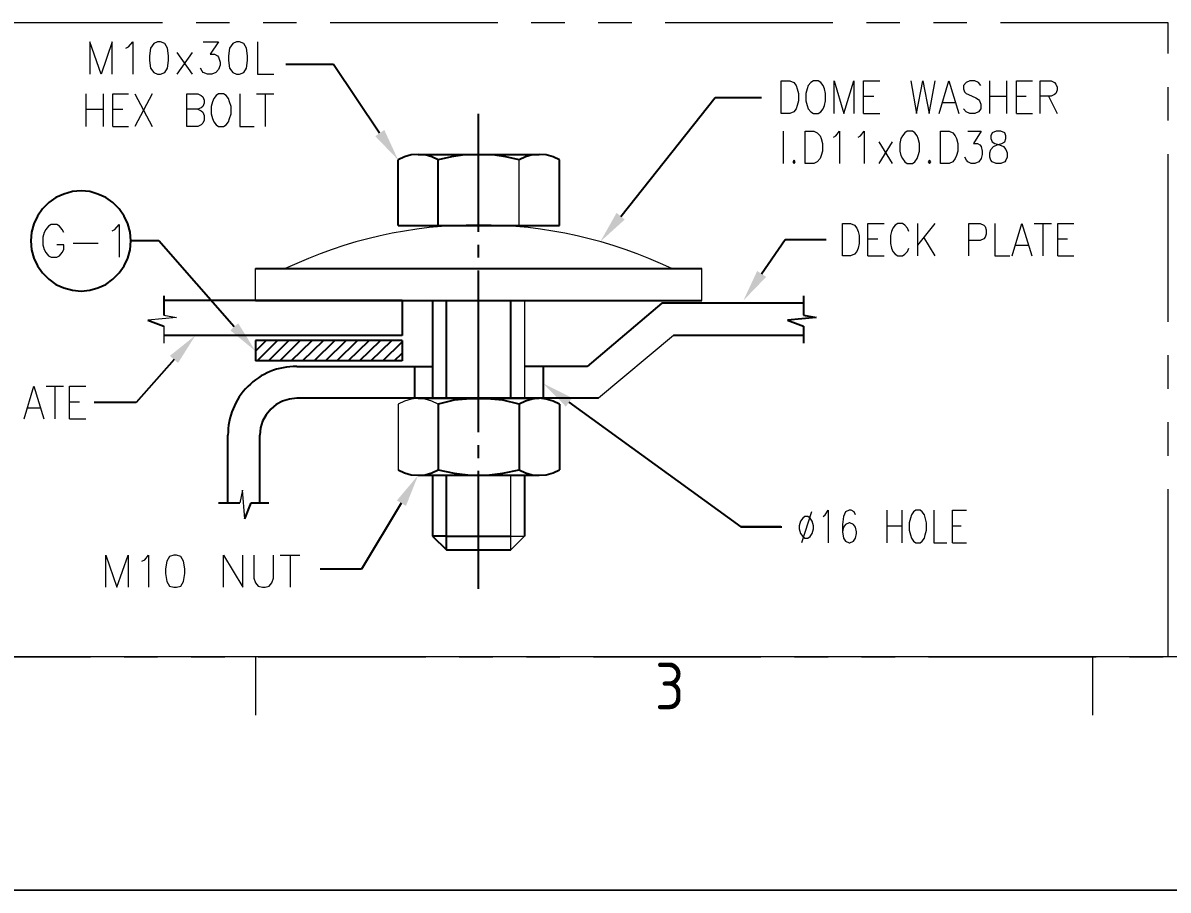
# Model space of a CAD drawing. Header units: inches. Extents: x -15980 to 45789, y -23276 to 2417.
# Drawn here: x 26951 to 27818, y -20343 to -19686 of the extents above; entities that cross this region are included whole.
import ezdxf
from ezdxf.enums import TextEntityAlignment as Align

# ---------------------------------------------------------------- set-up
doc = ezdxf.new("R2010")
doc.units = ezdxf.units.IN
doc.header["$MEASUREMENT"] = 0
doc.linetypes.add('PHANTOMX2', pattern=[127, 63.5, -12.7, 12.7, -12.7, 12.7, -12.7])
for name, color, linetype, lineweight in [('CADRE', 254, 'Continuous', 5), ('Color-7-Line_Weight-25', 7, 'Continuous', 25), ('Color-7-Line_Weight-9', 7, 'Continuous', 9), ('HATCH', 130, 'PHANTOMX2', 9), ('Plot Plan', 9, 'Continuous', 0), ('TEXT', 2, 'Continuous', 13)]:
    doc.layers.add(name, color=color, linetype=linetype, lineweight=lineweight)
doc.layers.add('dim', color=82, linetype='Continuous')
doc.styles.add('ISO Proportional', font='isocp.shx')

# ---------------------------------------------------------------- blocks, each defined once
blk = doc.blocks.new('A$C1aa45cf3')
at = {"layer": 'dim'}
for points in [[(1365.59, 631.07), (1358.75, 626.31), (1376.01, 608.44)], [(1547.79, 563.19), (1541.54, 568.25), (1529.33, 546.52)], [(1654.97, 519.73), (1648.12, 524.19), (1637.7, 501.86)], [(1254.85, 484.6), (1248.89, 479.24), (1267.94, 463.46)], [(1209.3, 454.53), (1203.04, 459.89), (1222.4, 475.37)], [(1503.14, 421.48), (1507.9, 428.03), (1485.87, 439.05)], [(1381.97, 346.16), (1375.12, 350.33), (1391.2, 369.38)]]:
    blk.add_hatch(color=256, dxfattribs=at).paths.add_polyline_path(points)
at = {"layer": 'Color-7-Line_Weight-25', "linetype": 'Continuous'}
for p, q in [((1437.04, 553.96), (1437.04, 643.28)), ((1380.78, 610.83), (1376.01, 608.44)), ((1376.01, 558.73), (1376.01, 608.44)), ((1385.84, 612.31), (1380.78, 610.83)), ((1391.2, 612.61), (1385.84, 612.31)), ((1391.2, 612.61), (1482.89, 612.61)), ((1396.56, 612.31), (1391.2, 612.61)), ((1401.62, 610.83), (1396.56, 612.31)), ((1406.38, 608.44), (1401.62, 610.83)), ((1416.5, 610.83), (1406.38, 608.44)), ((1406.38, 558.73), (1406.38, 608.44)), ((1426.62, 612.31), (1416.5, 610.83)), ((1437.04, 612.61), (1426.62, 612.31)), ((1447.46, 612.31), (1437.04, 612.61)), ((1457.59, 610.83), (1447.46, 612.31)), ((1467.71, 608.44), (1457.59, 610.83)), ((1472.47, 610.83), (1467.71, 608.44)), ((1477.53, 612.31), (1472.47, 610.83)), ((1482.89, 612.61), (1477.53, 612.31)), ((1488.25, 612.31), (1482.89, 612.61)), ((1493.61, 610.83), (1488.25, 612.31)), ((1498.37, 608.44), (1493.61, 610.83)), ((1498.37, 558.73), (1498.37, 608.44)), ((1376.01, 558.73), (1498.37, 558.73)), ((1437.04, 534.31), (1437.04, 544.14)), ((1267.94, 525.98), (1606.14, 525.98)), ((1437.04, 402.13), (1437.04, 524.49)), ((1198.58, 505.44), (1198.58, 490.85)), ((1683.25, 505.44), (1683.25, 490.85)), ((1378.99, 501.86), (1198.58, 501.86)), ((1267.94, 501.86), (1606.14, 501.86)), ((1378.99, 501.86), (1378.99, 475.37)), ((1402.21, 501.86), (1402.21, 427.73)), ((1412.63, 427.73), (1412.63, 501.86)), ((1461.46, 427.73), (1461.46, 501.86)), ((1575.78, 499.78), (1519.21, 451.85)), ((1683.25, 499.78), (1575.78, 499.78)), ((1186.37, 486.98), (1198.58, 482.51)), ((1692.78, 489.06), (1671.04, 486.98)), ((1671.04, 486.98), (1683.25, 482.51)), ((1683.25, 490.85), (1692.78, 489.06)), ((1683.25, 482.51), (1683.25, 469.41)), ((1378.99, 475.37), (1198.58, 475.37)), ((1267.94, 463.46), (1275.98, 471.5)), ((1378.99, 471.5), (1267.94, 471.5)), ((1267.94, 471.5), (1267.94, 456.02)), ((1269.14, 456.02), (1284.62, 471.5)), ((1277.77, 456.02), (1293.25, 471.5)), ((1286.4, 456.02), (1301.88, 471.5)), ((1295.04, 456.02), (1310.82, 471.5)), ((1303.67, 456.02), (1319.45, 471.5)), ((1312.3, 456.02), (1328.08, 471.5)), ((1320.94, 456.02), (1336.72, 471.5)), ((1329.57, 456.02), (1345.35, 471.5)), ((1338.2, 456.02), (1353.98, 471.5)), ((1346.84, 456.02), (1362.62, 471.5)), ((1355.47, 456.02), (1371.25, 471.5)), ((1364.4, 456.02), (1378.99, 470.6)), ((1378.99, 471.5), (1378.99, 456.02)), ((1683.25, 475.37), (1584.71, 475.37)), ((1373.04, 456.02), (1378.99, 461.97)), ((1378.99, 456.02), (1267.94, 456.02)), ((1299.2, 451.85), (1402.21, 451.85)), ((1388.52, 451.85), (1388.52, 427.73)), ((1519.21, 451.85), (1471.88, 451.85)), ((1485.87, 451.85), (1485.87, 427.73)), ((1288.49, 425.65), (1283.72, 422.97)), ((1293.85, 427.14), (1288.49, 425.65)), ((1299.2, 427.73), (1293.85, 427.14)), ((1527.85, 427.73), (1299.2, 427.73)), ((1391.2, 427.73), (1482.89, 427.73)), ((1418.59, 426.25), (1406.38, 423.27)), ((1430.79, 427.44), (1418.59, 426.25)), ((1443.3, 427.44), (1430.79, 427.44)), ((1455.5, 426.25), (1443.3, 427.44)), ((1467.71, 423.27), (1455.5, 426.25)), ((1472.47, 425.65), (1467.71, 423.27)), ((1477.53, 427.14), (1472.47, 425.65)), ((1482.89, 427.73), (1477.53, 427.14)), ((1488.25, 427.14), (1482.89, 427.73)), ((1493.61, 425.65), (1488.25, 427.14)), ((1498.37, 423.27), (1493.61, 425.65)), ((1279.56, 419.4), (1275.98, 415.23)), ((1283.72, 422.97), (1279.56, 419.4)), ((1406.38, 423.27), (1406.38, 373.55)), ((1467.71, 423.27), (1467.71, 373.55)), ((1498.37, 423.27), (1498.37, 373.55)), ((1273.3, 410.47), (1271.82, 405.41)), ((1275.98, 415.23), (1273.3, 410.47)), ((1247.11, 348.54), (1247.11, 399.75)), ((1271.82, 405.41), (1271.22, 399.75)), ((1271.22, 348.54), (1271.22, 399.75)), ((1437.04, 382.48), (1437.04, 392.31)), ((1376.01, 373.55), (1380.78, 371.17)), ((1401.62, 371.17), (1406.38, 373.55)), ((1406.38, 373.55), (1418.59, 370.87)), ((1455.5, 370.87), (1467.71, 373.55)), ((1467.71, 373.55), (1472.47, 371.17)), ((1493.61, 371.17), (1498.37, 373.55)), ((1380.78, 371.17), (1385.84, 369.68)), ((1385.84, 369.68), (1391.2, 369.38)), ((1391.2, 369.38), (1396.56, 369.68)), ((1391.2, 369.38), (1482.89, 369.38)), ((1396.56, 369.68), (1401.62, 371.17)), ((1402.21, 369.38), (1402.21, 323.24)), ((1412.63, 312.82), (1412.63, 369.38)), ((1418.59, 370.87), (1430.79, 369.38)), ((1430.79, 369.38), (1443.3, 369.38)), ((1437.04, 283.35), (1437.04, 372.66)), ((1443.3, 369.38), (1455.5, 370.87)), ((1471.88, 369.38), (1471.88, 323.24)), ((1472.47, 371.17), (1477.53, 369.68)), ((1477.53, 369.68), (1482.89, 369.38)), ((1482.89, 369.38), (1488.25, 369.68)), ((1488.25, 369.68), (1493.61, 371.17)), ((1239.96, 348.54), (1256.04, 348.54)), ((1259.91, 336.34), (1264.67, 348.54)), ((1264.67, 348.54), (1278.07, 348.54)), ((1412.63, 323.24), (1402.21, 323.24)), ((1402.21, 323.24), (1412.63, 312.82)), ((1412.63, 323.24), (1461.46, 323.24)), ((1412.63, 312.82), (1461.46, 312.82))]:
    blk.add_line(p, q, dxfattribs=at)
blk.add_arc((1298.62, 400.34), 51.51, 89.34504, 180.65496, dxfattribs=at)
at = {"layer": 'Color-7-Line_Weight-9', "linetype": 'Continuous'}
for p, q in [((1467.71, 558.73), (1467.71, 608.44)), ((1267.94, 501.86), (1267.94, 525.98)), ((1606.14, 501.86), (1606.14, 525.98)), ((1471.88, 501.86), (1471.88, 427.73)), ((1198.58, 482.51), (1198.58, 469.41)), ((1584.71, 475.37), (1527.85, 427.73))]:
    blk.add_line(p, q, dxfattribs=at)
for points in [[(1198.58, 490.85), (1208.11, 489.06), (1186.37, 486.98)], [(1406.38, 423.27), (1401.62, 425.65), (1396.56, 427.14), (1391.2, 427.73), (1385.84, 427.14), (1380.78, 425.65), (1376.01, 423.27), (1376.01, 373.55)], [(1461.46, 323.24), (1471.88, 323.24), (1461.46, 312.82), (1461.46, 369.38)], [(1259.91, 336.34), (1258.12, 358.07), (1256.04, 348.54)]]:
    blk.add_lwpolyline(points, dxfattribs=at)
blk.add_arc((1437.04, 219.44), 339.74, 64.46057, 115.53943, dxfattribs=at)
at = {"layer": 'dim'}
for p, q in [((1327.19, 680.79), (1290.87, 680.79)), ((1362.02, 628.69), (1327.19, 680.79)), ((1544.81, 565.57), (1616.27, 655.78)), ((1616.27, 655.78), (1651.39, 655.78)), ((1122.66, 582.54), (1116.71, 579.86)), ((1129.21, 584.33), (1122.66, 582.54)), ((1135.76, 584.93), (1129.21, 584.33)), ((1142.31, 584.33), (1135.76, 584.93)), ((1148.56, 582.54), (1142.31, 584.33)), ((1154.52, 579.86), (1148.56, 582.54)), ((1111.35, 575.99), (1106.59, 571.23)), ((1116.71, 579.86), (1111.35, 575.99)), ((1159.88, 575.99), (1154.52, 579.86)), ((1164.64, 571.23), (1159.88, 575.99)), ((1102.72, 565.87), (1100.04, 559.92)), ((1106.59, 571.23), (1102.72, 565.87)), ((1168.51, 565.87), (1164.64, 571.23)), ((1171.19, 559.92), (1168.51, 565.87)), ((1100.04, 559.92), (1098.25, 553.67)), ((1172.98, 553.67), (1171.19, 559.92)), ((1098.25, 553.67), (1097.65, 547.12)), ((1097.65, 547.12), (1098.25, 540.27)), ((1173.57, 547.12), (1172.98, 553.67)), ((1172.98, 540.27), (1173.57, 547.12)), ((1194.71, 547.12), (1173.57, 547.12)), ((1251.87, 481.92), (1194.71, 547.12)), ((1651.39, 522.11), (1669.26, 548.01)), ((1669.26, 548.01), (1700.52, 548.01)), ((1098.25, 540.27), (1100.04, 534.02)), ((1171.19, 534.02), (1172.98, 540.27)), ((1100.04, 534.02), (1102.72, 528.06)), ((1168.51, 528.06), (1171.19, 534.02)), ((1102.72, 528.06), (1106.59, 522.7)), ((1106.59, 522.7), (1111.35, 517.94)), ((1159.88, 517.94), (1164.64, 522.7)), ((1164.64, 522.7), (1168.51, 528.06)), ((1111.35, 517.94), (1116.71, 514.07)), ((1116.71, 514.07), (1122.66, 511.39)), ((1148.56, 511.39), (1154.52, 514.07)), ((1154.52, 514.07), (1159.88, 517.94)), ((1122.66, 511.39), (1129.21, 509.6)), ((1129.21, 509.6), (1135.76, 509.01)), ((1135.76, 509.01), (1142.31, 509.6)), ((1142.31, 509.6), (1148.56, 511.39)), ((1206.32, 457.21), (1177.44, 424.46)), ((1177.44, 424.46), (1145.59, 424.46)), ((1505.52, 424.76), (1635.62, 330.38)), ((1378.4, 348.25), (1348.33, 298.23)), ((1665.98, 330.38), (1635.62, 330.38)), ((1635.62, 330.38), (1666.88, 330.38)), ((1348.33, 298.23), (1317.07, 298.23))]:
    blk.add_line(p, q, dxfattribs=at)
at = {"layer": 'HATCH', "ltscale": 2}
blk.add_lwpolyline([(1959.52, 231.79), (1959.52, 712.22), (0, 712.22), (0, 231.79)], close=True, dxfattribs=at)
at = {"layer": 'TEXT', "ltscale": 0.5}
for p, q in [((1171.78, 694.18), (1175.06, 697.76)), ((1175.06, 697.76), (1175.06, 673.35)), ((1190.84, 696.57), (1188.46, 692.99)), ((1193.82, 697.76), (1190.84, 696.57)), ((1195.9, 697.76), (1193.82, 697.76)), ((1199.17, 696.57), (1195.9, 697.76)), ((1201.26, 692.99), (1199.17, 696.57)), ((1228.35, 697.76), (1239.96, 697.76)), ((1239.96, 697.76), (1233.71, 688.53)), ((1250.68, 696.57), (1248.3, 692.99)), ((1253.65, 697.76), (1250.68, 696.57)), ((1255.74, 697.76), (1253.65, 697.76)), ((1259.01, 696.57), (1255.74, 697.76)), ((1261.1, 692.99), (1259.01, 696.57)), ((1269.43, 697.76), (1269.43, 673.35)), ((1169.7, 692.99), (1171.78, 694.18)), ((1188.46, 692.99), (1187.56, 687.34)), ((1187.56, 687.34), (1187.56, 683.77)), ((1202.15, 687.34), (1201.26, 692.99)), ((1202.15, 683.77), (1202.15, 687.34)), ((1208.4, 689.72), (1220.01, 673.35)), ((1220.01, 689.72), (1208.4, 673.35)), ((1233.71, 688.53), (1236.98, 688.53)), ((1236.98, 688.53), (1239.07, 687.34)), ((1239.07, 687.34), (1239.96, 686.15)), ((1239.96, 686.15), (1241.15, 682.57)), ((1248.3, 692.99), (1247.4, 687.34)), ((1247.4, 687.34), (1247.4, 683.77)), ((1261.99, 687.34), (1261.1, 692.99)), ((1261.99, 683.77), (1261.99, 687.34)), ((1187.56, 683.77), (1188.46, 677.81)), ((1188.46, 677.81), (1190.84, 674.54)), ((1199.17, 674.54), (1201.26, 677.81)), ((1201.26, 677.81), (1202.15, 683.77)), ((1227.46, 675.73), (1226.27, 677.81)), ((1239.96, 676.92), (1237.88, 674.54)), ((1241.15, 680.19), (1239.96, 676.92)), ((1241.15, 682.57), (1241.15, 680.19)), ((1247.4, 683.77), (1248.3, 677.81)), ((1248.3, 677.81), (1250.68, 674.54)), ((1259.01, 674.54), (1261.1, 677.81)), ((1261.1, 677.81), (1261.99, 683.77)), ((1190.84, 674.54), (1193.82, 673.35)), ((1193.82, 673.35), (1195.9, 673.35)), ((1195.9, 673.35), (1199.17, 674.54)), ((1228.35, 674.54), (1227.46, 675.73)), ((1231.62, 673.35), (1228.35, 674.54)), ((1234.9, 673.35), (1231.62, 673.35)), ((1237.88, 674.54), (1234.9, 673.35)), ((1250.68, 674.54), (1253.65, 673.35)), ((1253.65, 673.35), (1255.74, 673.35)), ((1255.74, 673.35), (1259.01, 674.54)), ((1269.43, 673.35), (1281.94, 673.35)), ((1666.28, 643.57), (1666.28, 668.28)), ((1666.28, 668.28), (1672.83, 668.28)), ((1672.83, 668.28), (1675.81, 667.09)), ((1690.69, 668.28), (1688.91, 667.09)), ((1694.26, 668.28), (1690.69, 668.28)), ((1696.35, 667.09), (1694.26, 668.28)), ((1706.47, 643.57), (1706.47, 668.28)), ((1706.47, 668.28), (1713.91, 643.57)), ((1713.91, 643.57), (1721.36, 668.28)), ((1721.36, 668.28), (1721.36, 643.57)), ((1728.8, 643.57), (1728.8, 668.28)), ((1728.8, 668.28), (1741.01, 668.28)), ((1764.52, 668.28), (1768.99, 643.57)), ((1768.99, 643.57), (1773.75, 668.28)), ((1773.75, 668.28), (1778.52, 643.57)), ((1778.52, 643.57), (1782.98, 668.28)), ((1785.96, 643.57), (1793.4, 668.28)), ((1793.4, 668.28), (1800.85, 643.57)), ((1809.18, 668.28), (1806.5, 667.09)), ((1813.05, 668.28), (1809.18, 668.28)), ((1815.73, 667.09), (1813.05, 668.28)), ((1824.07, 668.28), (1824.07, 643.57)), ((1837.17, 668.28), (1837.17, 643.57)), ((1844.61, 643.57), (1844.61, 668.28)), ((1844.61, 668.28), (1856.81, 668.28)), ((1862.47, 643.57), (1862.47, 668.28)), ((1862.47, 668.28), (1870.81, 668.28)), ((1870.81, 668.28), (1873.49, 667.09)), ((1675.81, 667.09), (1677.59, 664.71)), ((1677.59, 664.71), (1678.49, 662.33)), ((1678.49, 662.33), (1679.38, 658.76)), ((1685.93, 662.33), (1685.04, 658.76)), ((1686.82, 664.71), (1685.93, 662.33)), ((1688.91, 667.09), (1686.82, 664.71)), ((1698.14, 664.71), (1696.35, 667.09)), ((1699.03, 662.33), (1698.14, 664.71)), ((1699.92, 658.76), (1699.03, 662.33)), ((1806.5, 667.09), (1804.42, 664.71)), ((1804.42, 664.71), (1804.42, 662.33)), ((1804.42, 662.33), (1805.31, 659.95)), ((1805.31, 659.95), (1806.5, 658.76)), ((1817.52, 664.71), (1815.73, 667.09)), ((1873.49, 667.09), (1874.38, 665.9)), ((1874.38, 665.9), (1875.57, 663.52)), ((1875.57, 661.14), (1874.38, 658.76)), ((1875.57, 663.52), (1875.57, 661.14)), ((1139.33, 658.46), (1139.33, 633.75)), ((1152.43, 658.46), (1152.43, 633.75)), ((1159.88, 633.75), (1159.88, 658.46)), ((1159.88, 658.46), (1171.78, 658.46)), ((1176.55, 658.46), (1189.65, 633.75)), ((1189.65, 658.46), (1176.55, 633.75)), ((1215.85, 633.75), (1215.85, 658.46)), ((1215.85, 658.46), (1224.18, 658.46)), ((1224.18, 658.46), (1226.86, 657.27)), ((1226.86, 657.27), (1228.05, 656.08)), ((1228.05, 656.08), (1228.94, 653.7)), ((1228.94, 651.31), (1228.05, 648.93)), ((1228.94, 653.7), (1228.94, 651.31)), ((1235.49, 652.51), (1234.3, 648.93)), ((1236.39, 654.89), (1235.49, 652.51)), ((1238.17, 657.27), (1236.39, 654.89)), ((1239.96, 658.46), (1238.17, 657.27)), ((1243.83, 658.46), (1239.96, 658.46)), ((1245.62, 657.27), (1243.83, 658.46)), ((1247.4, 654.89), (1245.62, 657.27)), ((1248.3, 652.51), (1247.4, 654.89)), ((1249.49, 648.93), (1248.3, 652.51)), ((1256.04, 658.46), (1256.04, 633.75)), ((1268.84, 658.46), (1281.94, 658.46)), ((1275.39, 658.46), (1275.39, 633.75)), ((1679.38, 653.1), (1678.49, 649.53)), ((1679.38, 658.76), (1679.38, 653.1)), ((1685.04, 658.76), (1685.04, 653.1)), ((1685.04, 653.1), (1685.93, 649.53)), ((1699.03, 649.53), (1699.92, 653.1)), ((1699.92, 653.1), (1699.92, 658.76)), ((1728.8, 656.67), (1736.54, 656.67)), ((1788.64, 651.91), (1797.87, 651.91)), ((1806.5, 658.76), (1808.29, 657.86)), ((1808.29, 657.86), (1813.94, 655.48)), ((1813.94, 655.48), (1815.73, 654.29)), ((1815.73, 654.29), (1816.62, 653.1)), ((1816.62, 653.1), (1817.52, 650.72)), ((1824.07, 656.67), (1837.17, 656.67)), ((1844.61, 656.67), (1852.05, 656.67)), ((1870.81, 656.67), (1862.47, 656.67)), ((1869.02, 656.67), (1875.57, 643.57)), ((1873.49, 657.86), (1870.81, 656.67)), ((1874.38, 658.76), (1873.49, 657.86)), ((1139.33, 646.85), (1152.43, 646.85)), ((1159.88, 646.85), (1167.32, 646.85)), ((1224.18, 646.85), (1215.85, 646.85)), ((1226.86, 647.74), (1224.18, 646.85)), ((1224.18, 646.85), (1226.86, 645.66)), ((1228.05, 648.93), (1226.86, 647.74)), ((1226.86, 645.66), (1228.05, 644.47)), ((1228.05, 644.47), (1228.94, 642.09)), ((1234.3, 648.93), (1234.3, 643.28)), ((1234.3, 643.28), (1235.49, 639.7)), ((1248.3, 639.7), (1249.49, 643.28)), ((1249.49, 643.28), (1249.49, 648.93)), ((1672.83, 643.57), (1666.28, 643.57)), ((1675.81, 644.77), (1672.83, 643.57)), ((1677.59, 647.15), (1675.81, 644.77)), ((1678.49, 649.53), (1677.59, 647.15)), ((1685.93, 649.53), (1686.82, 647.15)), ((1686.82, 647.15), (1688.91, 644.77)), ((1688.91, 644.77), (1690.69, 643.57)), ((1690.69, 643.57), (1694.26, 643.57)), ((1694.26, 643.57), (1696.35, 644.77)), ((1696.35, 644.77), (1698.14, 647.15)), ((1698.14, 647.15), (1699.03, 649.53)), ((1728.8, 643.57), (1741.01, 643.57)), ((1806.5, 644.77), (1804.42, 647.15)), ((1809.18, 643.57), (1806.5, 644.77)), ((1813.05, 643.57), (1809.18, 643.57)), ((1815.73, 644.77), (1813.05, 643.57)), ((1817.52, 647.15), (1815.73, 644.77)), ((1817.52, 650.72), (1817.52, 647.15)), ((1844.61, 643.57), (1856.81, 643.57)), ((1159.88, 633.75), (1171.78, 633.75)), ((1224.18, 633.75), (1215.85, 633.75)), ((1226.86, 634.94), (1224.18, 633.75)), ((1228.05, 636.13), (1226.86, 634.94)), ((1228.94, 638.51), (1228.05, 636.13)), ((1228.94, 642.09), (1228.94, 638.51)), ((1235.49, 639.7), (1236.39, 637.32)), ((1236.39, 637.32), (1238.17, 634.94)), ((1238.17, 634.94), (1239.96, 633.75)), ((1239.96, 633.75), (1243.83, 633.75)), ((1243.83, 633.75), (1245.62, 634.94)), ((1245.62, 634.94), (1247.4, 637.32)), ((1247.4, 637.32), (1248.3, 639.7)), ((1256.04, 633.75), (1267.05, 633.75)), ((1667.77, 630.18), (1667.77, 605.77)), ((1684.44, 605.77), (1684.44, 630.18)), ((1684.44, 630.18), (1690.99, 630.18)), ((1690.99, 630.18), (1693.67, 628.99)), ((1693.67, 628.99), (1695.75, 626.6)), ((1695.75, 626.6), (1696.65, 624.52)), ((1705.88, 625.71), (1707.66, 626.6)), ((1707.66, 626.6), (1710.64, 630.18)), ((1710.64, 630.18), (1710.64, 605.77)), ((1724.63, 625.71), (1726.42, 626.6)), ((1726.42, 626.6), (1729.1, 630.18)), ((1729.1, 630.18), (1729.1, 605.77)), ((1758.27, 626.6), (1757.08, 624.52)), ((1760.06, 628.99), (1758.27, 626.6)), ((1761.84, 630.18), (1760.06, 628.99)), ((1765.72, 630.18), (1761.84, 630.18)), ((1767.5, 628.99), (1765.72, 630.18)), ((1769.29, 626.6), (1767.5, 628.99)), ((1770.18, 624.52), (1769.29, 626.6)), ((1787.15, 605.77), (1787.15, 630.18)), ((1787.15, 630.18), (1793.7, 630.18)), ((1793.7, 630.18), (1796.38, 628.99)), ((1796.38, 628.99), (1798.17, 626.6)), ((1798.17, 626.6), (1799.06, 624.52)), ((1807.69, 630.18), (1817.81, 630.18)), ((1817.81, 630.18), (1812.16, 620.95)), ((1826.15, 628.99), (1825.26, 626.6)), ((1825.26, 626.6), (1825.26, 624.52)), ((1829.13, 630.18), (1826.15, 628.99)), ((1832.7, 630.18), (1829.13, 630.18)), ((1835.68, 628.99), (1832.7, 630.18)), ((1836.57, 626.6), (1835.68, 628.99)), ((1836.57, 624.52), (1836.57, 626.6)), ((1696.65, 624.52), (1697.54, 620.95)), ((1697.54, 620.95), (1697.54, 614.99)), ((1740.41, 622.14), (1750.53, 605.77)), ((1750.53, 622.14), (1740.41, 605.77)), ((1757.08, 624.52), (1756.19, 620.95)), ((1756.19, 620.95), (1756.19, 614.99)), ((1771.07, 620.95), (1770.18, 624.52)), ((1771.07, 614.99), (1771.07, 620.95)), ((1799.06, 624.52), (1800.25, 620.95)), ((1800.25, 620.95), (1800.25, 614.99)), ((1812.16, 620.95), (1815.14, 620.95)), ((1815.14, 620.95), (1816.92, 619.76)), ((1816.92, 619.76), (1817.81, 618.57)), ((1817.81, 618.57), (1818.71, 614.99)), ((1824.36, 613.8), (1825.26, 616.19)), ((1825.26, 624.52), (1826.15, 622.14)), ((1825.26, 616.19), (1827.34, 618.57)), ((1826.15, 622.14), (1828.23, 620.95)), ((1827.34, 618.57), (1830.02, 619.76)), ((1828.23, 620.95), (1831.81, 619.76)), ((1830.02, 619.76), (1833.59, 620.95)), ((1831.81, 619.76), (1834.78, 618.57)), ((1833.59, 620.95), (1835.68, 622.14)), ((1834.78, 618.57), (1836.57, 616.19)), ((1835.68, 622.14), (1836.57, 624.52)), ((1836.57, 616.19), (1837.46, 613.8)), ((1676.1, 608.15), (1675.21, 606.96)), ((1677, 606.96), (1676.1, 608.15)), ((1695.75, 609.34), (1693.67, 606.96)), ((1696.65, 611.72), (1695.75, 609.34)), ((1697.54, 614.99), (1696.65, 611.72)), ((1756.19, 614.99), (1757.08, 611.72)), ((1757.08, 611.72), (1758.27, 609.34)), ((1758.27, 609.34), (1760.06, 606.96)), ((1767.5, 606.96), (1769.29, 609.34)), ((1769.29, 609.34), (1770.18, 611.72)), ((1770.18, 611.72), (1771.07, 614.99)), ((1778.81, 608.15), (1777.62, 606.96)), ((1779.71, 606.96), (1778.81, 608.15)), ((1798.17, 609.34), (1796.38, 606.96)), ((1799.06, 611.72), (1798.17, 609.34)), ((1800.25, 614.99), (1799.06, 611.72)), ((1806.8, 608.15), (1805.61, 610.53)), ((1807.69, 606.96), (1806.8, 608.15)), ((1817.81, 609.34), (1816.03, 606.96)), ((1818.71, 612.61), (1817.81, 609.34)), ((1818.71, 614.99), (1818.71, 612.61)), ((1824.36, 610.53), (1824.36, 613.8)), ((1825.26, 608.15), (1824.36, 610.53)), ((1826.15, 606.96), (1825.26, 608.15)), ((1836.57, 608.15), (1835.68, 606.96)), ((1837.46, 610.53), (1836.57, 608.15)), ((1837.46, 613.8), (1837.46, 610.53)), ((1675.21, 606.96), (1676.1, 605.77)), ((1676.1, 605.77), (1677, 606.96)), ((1690.99, 605.77), (1684.44, 605.77)), ((1693.67, 606.96), (1690.99, 605.77)), ((1760.06, 606.96), (1761.84, 605.77)), ((1761.84, 605.77), (1765.72, 605.77)), ((1765.72, 605.77), (1767.5, 606.96)), ((1777.62, 606.96), (1778.81, 605.77)), ((1778.81, 605.77), (1779.71, 606.96)), ((1793.7, 605.77), (1787.15, 605.77)), ((1796.38, 606.96), (1793.7, 605.77)), ((1810.37, 605.77), (1807.69, 606.96)), ((1813.05, 605.77), (1810.37, 605.77)), ((1816.03, 606.96), (1813.05, 605.77)), ((1829.13, 605.77), (1826.15, 606.96)), ((1832.7, 605.77), (1829.13, 605.77)), ((1835.68, 606.96), (1832.7, 605.77)), ((1108.97, 555.75), (1107.78, 553.37)), ((1111.05, 558.13), (1108.97, 555.75)), ((1113.14, 559.32), (1111.05, 558.13)), ((1117.3, 559.32), (1113.14, 559.32)), ((1119.39, 558.13), (1117.3, 559.32)), ((1121.47, 555.75), (1119.39, 558.13)), ((1122.66, 553.37), (1121.47, 555.75)), ((1159.28, 554.56), (1161.36, 555.75)), ((1161.36, 555.75), (1164.64, 559.32)), ((1164.64, 559.32), (1164.64, 534.61)), ((1732.07, 535.8), (1732.07, 560.22)), ((1732.07, 560.22), (1744.28, 560.22)), ((1750.83, 556.64), (1749.94, 554.26)), ((1752.62, 559.02), (1750.83, 556.64)), ((1754.7, 560.22), (1752.62, 559.02)), ((1758.27, 560.22), (1754.7, 560.22)), ((1760.06, 559.02), (1758.27, 560.22)), ((1762.14, 556.64), (1760.06, 559.02)), ((1763.04, 554.26), (1762.14, 556.64)), ((1769.59, 560.22), (1769.59, 535.8)), ((1782.68, 560.22), (1769.59, 543.84)), ((1808.59, 535.8), (1808.59, 560.22)), ((1808.59, 560.22), (1817.22, 560.22)), ((1817.22, 560.22), (1819.9, 559.02)), ((1819.9, 559.02), (1820.79, 557.83)), ((1820.79, 557.83), (1821.68, 555.45)), ((1821.68, 555.45), (1821.68, 552.18)), ((1828.23, 560.22), (1828.23, 535.8)), ((1841.33, 535.8), (1848.78, 560.22)), ((1848.78, 560.22), (1856.22, 535.8)), ((1858.01, 560.22), (1871.1, 560.22)), ((1864.55, 560.22), (1864.55, 535.8)), ((1875.87, 535.8), (1875.87, 560.22)), ((1875.87, 560.22), (1888.07, 560.22)), ((1107.78, 553.37), (1106.88, 549.8)), ((1106.88, 549.8), (1106.88, 544.14)), ((1732.07, 548.61), (1739.52, 548.61)), ((1749.94, 554.26), (1749.04, 550.99)), ((1749.04, 550.99), (1749.04, 545.03)), ((1774.05, 549.8), (1782.68, 535.8)), ((1817.22, 547.41), (1808.59, 547.41)), ((1819.9, 548.61), (1817.22, 547.41)), ((1820.79, 549.8), (1819.9, 548.61)), ((1821.68, 552.18), (1820.79, 549.8)), ((1875.87, 548.61), (1883.31, 548.61)), ((1106.88, 544.14), (1107.78, 540.57)), ((1107.78, 540.57), (1108.97, 538.19)), ((1108.97, 538.19), (1111.05, 535.8)), ((1122.66, 544.14), (1117.3, 544.14)), ((1119.39, 535.8), (1121.47, 538.19)), ((1121.47, 538.19), (1122.66, 540.57)), ((1122.66, 540.57), (1122.66, 544.14)), ((1129.81, 545.33), (1148.86, 545.33)), ((1749.04, 545.03), (1749.94, 541.46)), ((1749.94, 541.46), (1750.83, 539.08)), ((1750.83, 539.08), (1752.62, 536.99)), ((1760.06, 536.99), (1762.14, 539.08)), ((1762.14, 539.08), (1763.04, 541.46)), ((1844.01, 543.84), (1853.54, 543.84)), ((1111.05, 535.8), (1113.14, 534.61)), ((1113.14, 534.61), (1117.3, 534.61)), ((1117.3, 534.61), (1119.39, 535.8)), ((1732.07, 535.8), (1744.28, 535.8)), ((1752.62, 536.99), (1754.7, 535.8)), ((1754.7, 535.8), (1758.27, 535.8)), ((1758.27, 535.8), (1760.06, 536.99)), ((1828.23, 535.8), (1839.55, 535.8)), ((1875.87, 535.8), (1888.07, 535.8)), ((1092.59, 412.25), (1100.04, 436.96)), ((1100.04, 436.96), (1107.48, 412.25)), ((1109.27, 436.96), (1122.36, 436.96)), ((1115.82, 436.96), (1115.82, 412.25)), ((1127.13, 412.25), (1127.13, 436.96)), ((1127.13, 436.96), (1139.33, 436.96)), ((1095.27, 420.59), (1104.8, 420.59)), ((1127.13, 425.06), (1134.57, 425.06)), ((1127.13, 412.25), (1139.33, 412.25)), ((1689.2, 341.7), (1681.76, 318.18)), ((1698.14, 338.12), (1699.62, 339.31)), ((1699.62, 339.31), (1702.01, 342.89)), ((1702.01, 342.89), (1702.01, 318.18)), ((1715.1, 341.7), (1713.62, 338.12)), ((1717.78, 342.89), (1715.1, 341.7)), ((1719.27, 342.89), (1717.78, 342.89)), ((1721.65, 341.7), (1719.27, 342.89)), ((1722.55, 339.31), (1721.65, 341.7)), ((1746.36, 342.89), (1746.36, 318.18)), ((1757.68, 342.89), (1757.68, 318.18)), ((1765.12, 339.31), (1764.23, 336.93)), ((1766.61, 341.7), (1765.12, 339.31)), ((1768.39, 342.89), (1766.61, 341.7)), ((1771.67, 342.89), (1768.39, 342.89)), ((1773.16, 341.7), (1771.67, 342.89)), ((1774.94, 339.31), (1773.16, 341.7)), ((1776.43, 333.36), (1774.94, 339.31)), ((1782.09, 342.89), (1782.09, 318.18)), ((1796.08, 318.18), (1796.08, 342.89)), ((1796.08, 342.89), (1806.8, 342.89)), ((1680.87, 334.55), (1679.97, 330.98)), ((1679.97, 330.98), (1679.97, 328.9)), ((1682.65, 336.93), (1680.87, 334.55)), ((1684.14, 338.12), (1682.65, 336.93)), ((1686.52, 338.12), (1684.14, 338.12)), ((1688.31, 336.93), (1686.52, 338.12)), ((1689.8, 334.55), (1688.31, 336.93)), ((1690.69, 330.98), (1689.8, 334.55)), ((1690.69, 328.9), (1690.69, 330.98)), ((1713.62, 338.12), (1712.72, 332.17)), ((1712.72, 332.17), (1712.72, 326.51)), ((1713.62, 330.09), (1712.72, 326.51)), ((1715.1, 332.17), (1713.62, 330.09)), ((1717.78, 333.36), (1715.1, 332.17)), ((1718.38, 333.36), (1717.78, 333.36)), ((1721.06, 332.17), (1718.38, 333.36)), ((1722.55, 330.09), (1721.06, 332.17)), ((1723.44, 326.51), (1722.55, 330.09)), ((1746.36, 330.98), (1757.68, 330.98)), ((1764.23, 336.93), (1763.33, 333.36)), ((1763.33, 333.36), (1763.33, 327.7)), ((1776.43, 327.7), (1776.43, 333.36)), ((1796.08, 330.98), (1802.63, 330.98)), ((1679.97, 328.9), (1680.87, 325.32)), ((1680.87, 325.32), (1682.65, 322.94)), ((1682.65, 322.94), (1684.14, 321.75)), ((1684.14, 321.75), (1686.52, 321.75)), ((1686.52, 321.75), (1688.31, 322.94)), ((1688.31, 322.94), (1689.8, 325.32)), ((1689.8, 325.32), (1690.69, 328.9)), ((1712.72, 326.51), (1713.62, 321.75)), ((1713.62, 321.75), (1715.1, 319.37)), ((1721.06, 319.37), (1722.55, 321.75)), ((1722.55, 321.75), (1723.44, 325.32)), ((1723.44, 325.32), (1723.44, 326.51)), ((1763.33, 327.7), (1764.23, 324.13)), ((1764.23, 324.13), (1765.12, 321.75)), ((1765.12, 321.75), (1766.61, 319.37)), ((1773.16, 319.37), (1774.94, 321.75)), ((1774.94, 321.75), (1775.54, 324.13)), ((1775.54, 324.13), (1776.43, 327.7)), ((1715.1, 319.37), (1717.78, 318.18)), ((1717.78, 318.18), (1718.38, 318.18)), ((1718.38, 318.18), (1721.06, 319.37)), ((1766.61, 319.37), (1768.39, 318.18)), ((1768.39, 318.18), (1771.67, 318.18)), ((1771.67, 318.18), (1773.16, 319.37)), ((1782.09, 318.18), (1791.91, 318.18)), ((1796.08, 318.18), (1806.8, 318.18)), ((1154.52, 284.54), (1154.52, 308.95)), ((1154.52, 308.95), (1162.85, 284.54)), ((1162.85, 284.54), (1171.49, 308.95)), ((1171.49, 308.95), (1171.49, 284.54)), ((1181.91, 304.19), (1183.99, 305.38)), ((1183.99, 305.38), (1186.97, 308.95)), ((1186.97, 308.95), (1186.97, 284.54)), ((1202.75, 307.76), (1200.66, 304.19)), ((1206.02, 308.95), (1202.75, 307.76)), ((1208.11, 308.95), (1206.02, 308.95)), ((1211.38, 307.76), (1208.11, 308.95)), ((1213.46, 304.19), (1211.38, 307.76)), ((1243.83, 284.54), (1243.83, 308.95)), ((1243.83, 308.95), (1258.42, 284.54)), ((1258.42, 284.54), (1258.42, 308.95)), ((1266.75, 308.95), (1266.75, 291.38)), ((1281.64, 291.38), (1281.64, 308.95)), ((1286.7, 308.95), (1301.59, 308.95)), ((1294.14, 308.95), (1294.14, 284.54))]:
    blk.add_line(p, q, dxfattribs=at)
for points in [[(1159.28, 673.35), (1159.28, 697.76), (1150.94, 673.35), (1142.31, 697.76), (1142.31, 673.35)], [(1200.66, 304.19), (1199.77, 298.53), (1199.77, 294.96), (1200.66, 289), (1202.75, 285.43), (1206.02, 284.54), (1208.11, 284.54), (1211.38, 285.43), (1213.46, 289), (1214.36, 294.96), (1214.36, 298.53), (1213.46, 304.19)], [(1266.75, 291.38), (1267.94, 287.81), (1270.03, 285.43), (1273.3, 284.54), (1275.39, 284.54), (1278.36, 285.43), (1280.45, 287.81), (1281.64, 291.38)]]:
    blk.add_lwpolyline(points, dxfattribs=at)
blk.add_lwpolyline([(1712.72, 535.8), (1712.72, 560.22), (1718.97, 560.22), (1721.95, 559.02), (1723.74, 556.64), (1724.63, 554.26), (1725.52, 550.99), (1725.52, 545.03), (1724.63, 541.46), (1723.74, 539.08), (1721.95, 536.99), (1718.97, 535.8)], close=True, dxfattribs=at)
blk = doc.blocks.new('A$Ceb6babff')
at = {"layer": 'CADRE', "color": 2}
for p, q in [((1445.08, 132.58), (1445.08, 176.77)), ((2079.23, 132.58), (2079.23, 176.77))]:
    blk.add_line(p, q, dxfattribs=at)
at = {"layer": 'CADRE', "color": 8}
blk.add_lwpolyline([(0, 0), (10500, 0), (10500, 7424.24), (0, 7424.24)], close=True, dxfattribs=at)
at = {"layer": 'CADRE', "color": 4}
blk.add_lwpolyline([(176.77, 7247.47), (10323.23, 7247.47), (10323.23, 176.77), (176.77, 176.77)], close=True, dxfattribs=at)
at = {"layer": 'Plot Plan', "linetype": 'ByBlock'}
blk.add_lwpolyline([(10500, 0), (0, 0), (0, 7424.24), (10500, 7424.24)], close=True, dxfattribs=at)
at = {"layer": 'CADRE', "color": 2, "style": 'ISO Proportional'}
blk.add_text('3', height=35.35, dxfattribs=at).set_placement((1758.61, 154.67), align=Align.MIDDLE)

msp = doc.modelspace()

# ---------------------------------------------------------------- block references
for name, p in [('A$Ceb6babff', (25682.079, -20343.245)), ('A$C1aa45cf3', (25858.847, -20398.262))]:
    msp.add_blockref(name, p)

doc.saveas('drawing.dxf')
